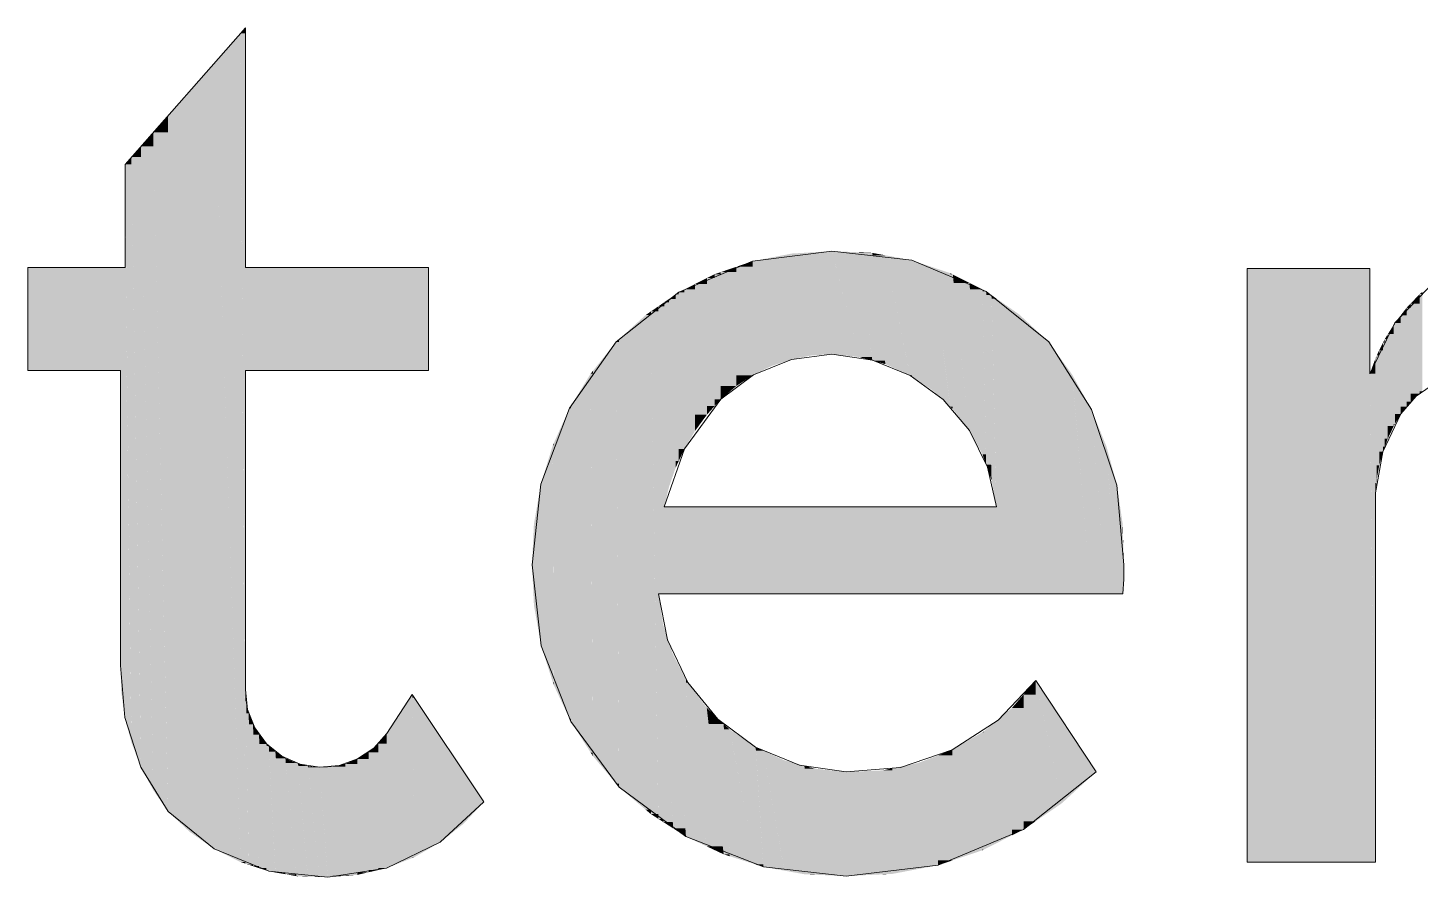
# Model space of a CAD drawing. Extents: x -1 to 1342, y -35 to 723.
# Drawn here: x 1217.782 to 1220.857, y 283.967 to 285.844 of the extents above; entities that cross this region are included whole.
import ezdxf

# ---------------------------------------------------------------- set-up
doc = ezdxf.new("R2010")
doc.units = 0
doc.layers.get('0').update_dxf_attribs({"lineweight": 18})
doc.layers.add('P11_Plankopf_Ausführung_AF_4_800 Plankopf', color=7, linetype='Continuous', lineweight=25)

# ---------------------------------------------------------------- blocks, each defined once
blk = doc.blocks.new('Referenz-A0SKLQSHLL', base_point=(1054.4775, 131.3883))
at = {"layer": 'P11_Plankopf_Ausführung_AF_4_800 Plankopf', "color": 0, "linetype": 'Continuous', "lineweight": 13, "ltscale": 16.9}
for p, q in [((1218.2625, 285.844), (1217.9965, 285.5422)), ((1218.2625, 285.3146), (1218.2625, 285.844)), ((1217.9965, 285.5422), (1217.9965, 285.3146)), ((1219.3826, 285.3281), (1219.2196, 285.2596)), ((1219.558, 285.3504), (1219.3826, 285.3281)), ((1219.7346, 285.3303), (1219.558, 285.3504)), ((1219.8986, 285.2616), (1219.7346, 285.3303)), ((1217.9965, 285.3146), (1217.7818, 285.3146)), ((1217.7818, 285.3146), (1217.7818, 285.087)), ((1218.6669, 285.3146), (1218.2625, 285.3146)), ((1218.6669, 285.087), (1218.6669, 285.3146)), ((1220.7459, 285.3122), (1220.4747, 285.3122)), ((1220.4747, 285.3122), (1220.4747, 284.0003)), ((1220.7459, 285.0795), (1220.7459, 285.3122)), ((1220.8878, 285.2827), (1220.8013, 285.192)), ((1219.2196, 285.2596), (1219.081, 285.1497)), ((1220.0367, 285.1497), (1219.8986, 285.2616)), ((1220.8013, 285.192), (1220.7459, 285.0795)), ((1219.081, 285.1497), (1218.9781, 285.0031)), ((1220.1311, 285.0006), (1220.0367, 285.1497)), ((1219.4684, 285.1113), (1219.3846, 285.0773)), ((1219.558, 285.1228), (1219.4684, 285.1113)), ((1219.6472, 285.1098), (1219.558, 285.1228)), ((1217.7818, 285.087), (1217.9866, 285.087)), ((1217.9866, 285.087), (1217.9866, 284.435)), ((1218.2625, 284.3812), (1218.2625, 285.087)), ((1218.2625, 285.087), (1218.6669, 285.087)), ((1219.7307, 285.0758), (1219.6472, 285.1098)), ((1219.3846, 285.0773), (1219.3123, 285.0231)), ((1219.8036, 285.0228), (1219.7307, 285.0758)), ((1220.8911, 285.0597), (1220.8485, 285.0299)), ((1219.3123, 285.0231), (1219.232, 284.9135)), ((1219.8617, 284.954), (1219.8036, 285.0228)), ((1220.8485, 285.0299), (1220.8144, 284.9907)), ((1218.9781, 285.0031), (1218.915, 284.8355)), ((1220.1875, 284.8333), (1220.1311, 285.0006)), ((1220.8144, 284.9907), (1220.775, 284.9071)), ((1219.9017, 284.8732), (1219.8617, 284.954)), ((1219.232, 284.9135), (1219.1874, 284.7852)), ((1220.775, 284.9071), (1220.7585, 284.8162)), ((1219.9212, 284.7852), (1219.9017, 284.8732)), ((1218.915, 284.8355), (1218.8955, 284.6575)), ((1220.2026, 284.6575), (1220.1875, 284.8333)), ((1220.7585, 284.0003), (1220.7585, 284.8162)), ((1219.9212, 284.7852), (1219.1874, 284.7852)), ((1218.8955, 284.6575), (1218.9156, 284.4785)), ((1220.2023, 284.6254), (1220.2026, 284.6575)), ((1220.2002, 284.5934), (1220.2023, 284.6254)), ((1219.1745, 284.5934), (1219.1948, 284.4912)), ((1219.1745, 284.5934), (1220.2002, 284.5934)), ((1218.9156, 284.4785), (1218.9812, 284.3109)), ((1219.1948, 284.4912), (1219.2394, 284.3969)), ((1217.9866, 284.435), (1217.996, 284.3201)), ((1218.2625, 284.3812), (1218.2673, 284.3377)), ((1219.2394, 284.3969), (1219.3056, 284.3164)), ((1219.9253, 284.3136), (1220.008, 284.4016)), ((1220.1412, 284.1996), (1220.008, 284.4016)), ((1218.6308, 284.371), (1218.5746, 284.2841)), ((1218.7892, 284.1332), (1218.6308, 284.371)), ((1217.996, 284.3201), (1218.0317, 284.2104)), ((1218.2673, 284.3377), (1218.2831, 284.2969)), ((1219.3056, 284.3164), (1219.3894, 284.2544)), ((1219.8238, 284.2483), (1219.9253, 284.3136)), ((1218.2831, 284.2969), (1218.309, 284.2616)), ((1218.5457, 284.2521), (1218.5746, 284.2841)), ((1218.9812, 284.3109), (1219.0878, 284.1657)), ((1218.309, 284.2616), (1218.3431, 284.2342)), ((1218.5099, 284.2282), (1218.5457, 284.2521)), ((1219.3894, 284.2544), (1219.4859, 284.2147)), ((1218.3431, 284.2342), (1218.3831, 284.2165)), ((1218.4693, 284.2138), (1218.5099, 284.2282)), ((1219.7094, 284.2095), (1219.8238, 284.2483)), ((1218.0317, 284.2104), (1218.0917, 284.1118)), ((1218.3831, 284.2165), (1218.4264, 284.2098)), ((1218.4264, 284.2098), (1218.4693, 284.2138)), ((1219.4859, 284.2147), (1219.589, 284.1996)), ((1219.589, 284.1996), (1219.7094, 284.2095)), ((1219.9812, 284.0721), (1220.1412, 284.1996)), ((1219.0878, 284.1657), (1219.2355, 284.0566)), ((1218.6926, 284.044), (1218.7892, 284.1332)), ((1218.0917, 284.1118), (1218.1932, 284.0295)), ((1219.7923, 283.9933), (1219.9812, 284.0721)), ((1218.5741, 283.9869), (1218.6926, 284.044)), ((1219.2355, 284.0566), (1219.4065, 283.9896)), ((1218.1932, 284.0295), (1218.314, 283.9799)), ((1218.314, 283.9799), (1218.4441, 283.967)), ((1218.4441, 283.967), (1218.5741, 283.9869)), ((1219.4065, 283.9896), (1219.589, 283.9693)), ((1219.589, 283.9693), (1219.7923, 283.9933)), ((1220.4747, 284.0003), (1220.7585, 284.0003))]:
    blk.add_line(p, q, dxfattribs=at)
at = {"layer": 'P11_Plankopf_Ausführung_AF_4_800 Plankopf', "color": 0, "linetype": 'Continuous', "lineweight": 0, "ltscale": 0.0169}
for points in [[(1218.2518, 285.7653), (1218.1932, 285.7653), (1218.2518, 285.8318)], [(1218.2625, 285.8318), (1218.2518, 285.8318), (1218.2625, 285.844)], [(1218.2625, 284.0003), (1218.2518, 284.0003), (1218.2518, 285.8318)], [(1218.2625, 285.3146), (1218.2625, 285.8318), (1218.2518, 285.8318)], [(1218.2625, 284.3812), (1218.2603, 284.3812), (1218.2518, 285.8318)], [(1218.2625, 285.087), (1218.2573, 285.087), (1218.2518, 285.8318)], [(1218.2625, 285.3146), (1218.2592, 285.3146), (1218.2518, 285.8318)], [(1218.1932, 285.7044), (1218.1394, 285.7044), (1218.1932, 285.7653)], [(1218.2508, 284.0295), (1218.1932, 284.0295), (1218.1932, 285.7653)], [(1218.2518, 284.0003), (1218.2518, 285.7653), (1218.1932, 285.7653)], [(1218.1394, 285.6502), (1218.0917, 285.6502), (1218.1394, 285.7044)], [(1218.192, 284.067), (1218.1394, 284.067), (1218.1394, 285.7044)], [(1218.1932, 284.0295), (1218.1932, 285.7044), (1218.1394, 285.7044)], [(1218.0917, 285.6129), (1218.0588, 285.6129), (1218.0917, 285.6502)], [(1218.1381, 284.1118), (1218.0917, 284.1118), (1218.0917, 285.6502)], [(1218.1394, 284.067), (1218.1394, 285.6502), (1218.0917, 285.6502)], [(1218.0588, 285.5821), (1218.0317, 285.5821), (1218.0588, 285.6129)], [(1218.0906, 284.1593), (1218.0588, 284.1593), (1218.0588, 285.6129)], [(1218.0917, 284.1118), (1218.0917, 285.6129), (1218.0588, 285.6129)], [(1218.0317, 285.5583), (1218.0107, 285.5583), (1218.0317, 285.5821)], [(1218.0578, 284.2104), (1218.0317, 284.2104), (1218.0317, 285.5821)], [(1218.0588, 284.1593), (1218.0588, 285.5821), (1218.0317, 285.5821)], [(1218.0107, 285.5422), (1217.9965, 285.5422), (1218.0107, 285.5583)], [(1217.999, 285.3146), (1217.9965, 285.3146), (1217.9965, 285.5422)], [(1218.0107, 284.2642), (1218.0107, 285.5422), (1217.9965, 285.5422)], [(1218.0308, 284.2642), (1218.0107, 284.2642), (1218.0107, 285.5583)], [(1218.0317, 284.2104), (1218.0317, 285.5583), (1218.0107, 285.5583)], [(1219.3826, 285.3159), (1219.3467, 285.3159), (1219.3826, 285.3281)], [(1219.3846, 285.3281), (1219.3826, 285.3281), (1219.3846, 285.3286)], [(1219.3846, 285.0773), (1219.3826, 285.0773), (1219.3826, 285.3281)], [(1219.3846, 285.0773), (1219.3846, 285.3281), (1219.3826, 285.3281)], [(1219.4254, 285.3286), (1219.3846, 285.3286), (1219.4254, 285.3366)], [(1219.4254, 285.097), (1219.3846, 285.097), (1219.3846, 285.3286)], [(1219.4254, 285.097), (1219.4254, 285.3286), (1219.3846, 285.3286)], [(1219.4684, 285.3366), (1219.4254, 285.3366), (1219.4684, 285.345)], [(1219.4684, 285.1113), (1219.4254, 285.1113), (1219.4254, 285.3366)], [(1219.4684, 285.1113), (1219.4684, 285.3366), (1219.4254, 285.3366)], [(1219.4695, 285.345), (1219.4684, 285.345), (1219.4695, 285.3452)], [(1219.4695, 285.1115), (1219.4684, 285.1115), (1219.4684, 285.345)], [(1219.4695, 285.1115), (1219.4695, 285.345), (1219.4684, 285.345)], [(1219.5128, 285.3452), (1219.4695, 285.3452), (1219.5128, 285.3477)], [(1219.5128, 285.1199), (1219.4695, 285.1199), (1219.4695, 285.3452)], [(1219.5128, 285.1199), (1219.5128, 285.3452), (1219.4695, 285.3452)], [(1219.558, 285.3477), (1219.5128, 285.3477), (1219.558, 285.3504)], [(1219.558, 285.1228), (1219.5128, 285.1228), (1219.5128, 285.3477)], [(1219.558, 285.1228), (1219.558, 285.3477), (1219.5128, 285.3477)], [(1219.6163, 285.1228), (1219.558, 285.1228), (1219.558, 285.3504)], [(1219.6179, 285.3479), (1219.5587, 285.3479), (1219.558, 285.3504)], [(1219.6179, 285.1165), (1219.6179, 285.3479), (1219.5587, 285.3479)], [(1219.6461, 285.1165), (1219.6179, 285.1165), (1219.6179, 285.3479)], [(1219.6471, 285.3466), (1219.618, 285.3466), (1219.6179, 285.3479)], [(1219.6471, 285.1086), (1219.6471, 285.3466), (1219.618, 285.3466)], [(1219.675, 285.1086), (1219.6471, 285.1086), (1219.6471, 285.3466)], [(1219.6759, 285.3413), (1219.6477, 285.3413), (1219.6471, 285.3466)], [(1219.6759, 285.1007), (1219.6759, 285.3413), (1219.6477, 285.3413)], [(1219.7255, 285.1007), (1219.6759, 285.1007), (1219.6759, 285.3413)], [(1219.7307, 285.3311), (1219.678, 285.3311), (1219.6759, 285.3413)], [(1219.7307, 285.0758), (1219.7307, 285.3311), (1219.678, 285.3311)], [(1219.7346, 285.0758), (1219.7307, 285.0758), (1219.7307, 285.3311)], [(1219.7346, 285.3303), (1219.7307, 285.3303), (1219.7307, 285.3311)], [(1219.7346, 285.0731), (1219.7346, 285.3303), (1219.7307, 285.3303)], [(1219.7758, 285.0731), (1219.7346, 285.0731), (1219.7346, 285.3303)], [(1219.7807, 285.3147), (1219.7371, 285.3147), (1219.7346, 285.3303)], [(1217.7818, 285.087), (1217.9866, 285.087), (1217.7818, 285.3146)], [(1217.9866, 285.087), (1217.9866, 285.3146), (1217.7818, 285.3146)], [(1217.9869, 285.087), (1217.9866, 285.087), (1217.9866, 285.3146)], [(1217.988, 284.3773), (1217.988, 285.3146), (1217.9866, 285.3146)], [(1217.9956, 284.3773), (1217.988, 284.3773), (1217.988, 285.3146)], [(1217.996, 284.3201), (1217.996, 285.3146), (1217.988, 285.3146)], [(1217.9965, 284.3201), (1217.996, 284.3201), (1217.996, 285.3146)], [(1217.9965, 284.3184), (1217.9965, 285.3146), (1217.996, 285.3146)], [(1218.0107, 284.2642), (1217.999, 285.3146), (1217.9965, 285.3146)], [(1218.0099, 284.3184), (1217.9965, 284.3184), (1217.9965, 285.3146)], [(1218.2625, 285.087), (1218.2625, 285.3146), (1218.2592, 285.3146)], [(1218.2625, 285.087), (1218.6669, 285.087), (1218.2625, 285.3146)], [(1218.6669, 285.087), (1218.6669, 285.3146), (1218.2625, 285.3146)], [(1219.2987, 285.291), (1219.282, 285.291), (1219.2987, 285.2994)], [(1219.3123, 285.2994), (1219.2987, 285.2994), (1219.3123, 285.3041)], [(1219.3123, 285.0231), (1219.2987, 285.0231), (1219.2987, 285.2994)], [(1219.3123, 285.0231), (1219.3123, 285.2994), (1219.2987, 285.2994)], [(1219.3467, 285.3041), (1219.3123, 285.3041), (1219.3467, 285.3159)], [(1219.3467, 285.0525), (1219.3123, 285.0525), (1219.3123, 285.3041)], [(1219.3467, 285.0525), (1219.3467, 285.3041), (1219.3123, 285.3041)], [(1219.3826, 285.076), (1219.3467, 285.076), (1219.3467, 285.3159)], [(1219.3826, 285.076), (1219.3826, 285.3159), (1219.3467, 285.3159)], [(1219.7807, 285.0424), (1219.7807, 285.3147), (1219.7371, 285.3147)], [(1219.8146, 285.0424), (1219.7807, 285.0424), (1219.7807, 285.3147)], [(1219.8191, 285.3018), (1219.7823, 285.3018), (1219.7807, 285.3147)], [(1219.8191, 285.0068), (1219.8191, 285.3018), (1219.7823, 285.3018)], [(1219.8247, 285.0068), (1219.8191, 285.0068), (1219.8191, 285.3018)], [(1219.8248, 285.2989), (1219.8191, 285.2989), (1219.8191, 285.3018)], [(1219.8248, 285.0015), (1219.8248, 285.2989), (1219.8191, 285.2989)], [(1219.8566, 285.0015), (1219.8248, 285.0015), (1219.8248, 285.2989)], [(1219.8617, 285.2802), (1219.8268, 285.2802), (1219.8248, 285.2989)], [(1220.4747, 284.0003), (1220.7459, 284.0003), (1220.4747, 285.3122)], [(1220.7459, 285.0795), (1220.7459, 285.3122), (1220.4747, 285.3122)], [(1220.7459, 285.0795), (1220.5228, 285.0795), (1220.4747, 285.3122)], [(1219.232, 285.2596), (1219.2196, 285.2596), (1219.232, 285.2658)], [(1219.2551, 285.2658), (1219.232, 285.2658), (1219.2551, 285.2775)], [(1219.2551, 284.9526), (1219.232, 284.9526), (1219.232, 285.2658)], [(1219.2551, 284.9526), (1219.2551, 285.2658), (1219.232, 285.2658)], [(1219.282, 285.2775), (1219.2551, 285.2775), (1219.282, 285.291)], [(1219.282, 284.9893), (1219.2551, 284.9893), (1219.2551, 285.2775)], [(1219.282, 284.9893), (1219.282, 285.2775), (1219.2551, 285.2775)], [(1219.2987, 285.008), (1219.282, 285.008), (1219.282, 285.291)], [(1219.2987, 285.008), (1219.2987, 285.291), (1219.282, 285.291)], [(1219.8617, 284.954), (1219.8617, 285.2802), (1219.8268, 285.2802)], [(1219.8865, 284.954), (1219.8617, 284.954), (1219.8617, 285.2802)], [(1219.8905, 285.2657), (1219.8628, 285.2657), (1219.8617, 285.2802)], [(1219.8905, 284.9012), (1219.8905, 285.2657), (1219.8628, 285.2657)], [(1219.8981, 284.9012), (1219.8905, 284.9012), (1219.8905, 285.2657)], [(1219.8986, 285.2616), (1219.8906, 285.2616), (1219.8905, 285.2657)], [(1219.1874, 285.2285), (1219.1745, 285.2285), (1219.1874, 285.2375)], [(1219.198, 285.2375), (1219.1874, 285.2375), (1219.198, 285.2447)], [(1219.198, 284.8294), (1219.1874, 284.8294), (1219.1874, 285.2375)], [(1219.198, 284.8294), (1219.198, 285.2375), (1219.1874, 285.2375)], [(1219.2129, 285.2447), (1219.198, 285.2447), (1219.2129, 285.255)], [(1219.2129, 284.8723), (1219.198, 284.8723), (1219.198, 285.2447)], [(1219.2129, 284.8723), (1219.2129, 285.2447), (1219.198, 285.2447)], [(1219.2196, 285.255), (1219.2129, 285.255), (1219.2196, 285.2596)], [(1219.2196, 284.8866), (1219.2129, 284.8866), (1219.2129, 285.255)], [(1219.2196, 284.8866), (1219.2196, 285.255), (1219.2129, 285.255)], [(1219.232, 284.9135), (1219.2196, 284.9135), (1219.2196, 285.2596)], [(1219.232, 284.9135), (1219.232, 285.2596), (1219.2196, 285.2596)], [(1219.8986, 284.8784), (1219.8986, 285.2616), (1219.8906, 285.2616)], [(1219.9096, 284.8784), (1219.8986, 284.8784), (1219.8986, 285.2616)], [(1219.9105, 285.2532), (1219.8988, 285.2532), (1219.8986, 285.2616)], [(1219.9105, 284.8444), (1219.9105, 285.2532), (1219.8988, 285.2532)], [(1219.9198, 284.8444), (1219.9105, 284.8444), (1219.9105, 285.2532)], [(1219.9212, 285.2458), (1219.9107, 285.2458), (1219.9105, 285.2532)], [(1219.9212, 284.7852), (1219.9212, 285.2458), (1219.9107, 285.2458)], [(1219.9212, 284.5934), (1219.9716, 284.5934), (1219.9212, 285.2458)], [(1219.9716, 285.2105), (1219.9239, 285.2105), (1219.9212, 285.2458)], [(1220.8361, 285.2251), (1220.827, 285.2251), (1220.8361, 285.2346)], [(1220.856, 285.2346), (1220.8361, 285.2346), (1220.856, 285.2555)], [(1220.856, 285.0357), (1220.8361, 285.0357), (1220.8361, 285.2346)], [(1220.856, 285.0357), (1220.856, 285.2346), (1220.8361, 285.2346)], [(1220.8619, 285.2555), (1220.856, 285.2555), (1220.8619, 285.2605)], [(1220.8619, 285.041), (1220.856, 285.041), (1220.856, 285.2555)], [(1220.8619, 285.041), (1220.8619, 285.2555), (1220.856, 285.2555)], [(1219.1465, 285.1559), (1219.0878, 285.1559), (1219.1465, 285.2093)], [(1219.1581, 285.2093), (1219.1465, 285.2093), (1219.1581, 285.2173)], [(1219.158, 284.116), (1219.1465, 284.116), (1219.1465, 285.2093)], [(1219.1581, 284.1063), (1219.1581, 285.2093), (1219.1465, 285.2093)], [(1219.1745, 285.2173), (1219.1581, 285.2173), (1219.1745, 285.2285)], [(1219.1743, 284.1063), (1219.1581, 284.1063), (1219.1581, 285.2173)], [(1219.1745, 284.0958), (1219.1745, 285.2173), (1219.1581, 285.2173)], [(1219.1745, 284.5934), (1219.1874, 284.5934), (1219.1745, 285.2285)], [(1219.1874, 284.5934), (1219.1874, 285.2285), (1219.1745, 285.2285)], [(1219.9716, 284.5934), (1219.9716, 285.2105), (1219.9239, 285.2105)], [(1219.9716, 284.5934), (1220.0367, 284.5934), (1219.9716, 285.2105)], [(1220.0367, 285.1497), (1219.978, 285.1497), (1219.9716, 285.2105)], [(1220.8144, 285.192), (1220.8013, 285.192), (1220.8144, 285.2088)], [(1220.827, 285.2088), (1220.8144, 285.2088), (1220.827, 285.2251)], [(1220.827, 285.0065), (1220.8144, 285.0065), (1220.8144, 285.2088)], [(1220.827, 285.0065), (1220.827, 285.2088), (1220.8144, 285.2088)], [(1220.8361, 285.0178), (1220.827, 285.0178), (1220.827, 285.2251)], [(1220.8361, 285.0178), (1220.8361, 285.2251), (1220.827, 285.2251)], [(1220.7989, 285.167), (1220.7857, 285.167), (1220.7989, 285.188)], [(1220.8013, 285.188), (1220.7989, 285.188), (1220.8013, 285.192)], [(1220.8013, 284.9682), (1220.7989, 284.9682), (1220.7989, 285.188)], [(1220.8013, 284.9682), (1220.8013, 285.188), (1220.7989, 285.188)], [(1220.8144, 284.9907), (1220.8013, 284.9907), (1220.8013, 285.192)], [(1220.8144, 284.9907), (1220.8144, 285.192), (1220.8013, 285.192)], [(1219.081, 285.0857), (1219.0298, 285.0857), (1219.081, 285.1497)], [(1219.0878, 285.1497), (1219.081, 285.1497), (1219.0878, 285.1559)], [(1219.0877, 284.1738), (1219.081, 284.1738), (1219.081, 285.1497)], [(1219.0878, 284.1657), (1219.0878, 285.1497), (1219.081, 285.1497)], [(1219.1437, 284.1657), (1219.0878, 284.1657), (1219.0878, 285.1559)], [(1219.1465, 284.116), (1219.1465, 285.1559), (1219.0878, 285.1559)], [(1220.0367, 284.5934), (1220.0367, 285.1497), (1219.978, 285.1497)], [(1220.0367, 284.5934), (1220.0883, 284.5934), (1220.0367, 285.1497)], [(1220.0883, 285.078), (1220.0433, 285.078), (1220.0367, 285.1497)], [(1220.775, 285.1316), (1220.7669, 285.1316), (1220.775, 285.1481)], [(1220.7791, 285.1481), (1220.775, 285.1481), (1220.7791, 285.1564)], [(1220.7791, 284.9182), (1220.775, 284.9182), (1220.775, 285.1481)], [(1220.7791, 284.9182), (1220.7791, 285.1481), (1220.775, 285.1481)], [(1220.7857, 285.1564), (1220.7791, 285.1564), (1220.7857, 285.167)], [(1220.7857, 284.9361), (1220.7791, 284.9361), (1220.7791, 285.1564)], [(1220.7857, 284.9361), (1220.7857, 285.1564), (1220.7791, 285.1564)], [(1220.7989, 284.964), (1220.7857, 284.964), (1220.7857, 285.167)], [(1220.7989, 284.964), (1220.7989, 285.167), (1220.7857, 285.167)], [(1219.4254, 285.097), (1219.4684, 285.1113), (1219.4254, 285.1113)], [(1219.4684, 285.1113), (1219.4695, 285.1115), (1219.4684, 285.1115)], [(1219.4695, 285.1115), (1219.5128, 285.1199), (1219.4695, 285.1199)], [(1219.5128, 285.1199), (1219.558, 285.1228), (1219.5128, 285.1228)], [(1219.6179, 285.1165), (1219.6163, 285.1228), (1219.558, 285.1228)], [(1219.6471, 285.1086), (1219.6461, 285.1165), (1219.6179, 285.1165)], [(1220.7585, 285.0795), (1220.7459, 285.0795), (1220.7585, 285.1133)], [(1220.7606, 285.1133), (1220.7585, 285.1133), (1220.7606, 285.1188)], [(1220.7606, 284.8384), (1220.7585, 284.8384), (1220.7585, 285.1133)], [(1220.7606, 284.8384), (1220.7606, 285.1133), (1220.7585, 285.1133)], [(1220.7614, 285.1188), (1220.7606, 285.1188), (1220.7614, 285.1204)], [(1220.7614, 284.847), (1220.7606, 284.847), (1220.7606, 285.1188)], [(1220.7614, 284.847), (1220.7614, 285.1188), (1220.7606, 285.1188)], [(1220.7669, 285.1204), (1220.7614, 285.1204), (1220.7669, 285.1316)], [(1220.7669, 284.8773), (1220.7614, 284.8773), (1220.7614, 285.1204)], [(1220.7669, 284.8773), (1220.7669, 285.1204), (1220.7614, 285.1204)], [(1220.775, 284.9071), (1220.7669, 284.9071), (1220.7669, 285.1316)], [(1220.775, 284.9071), (1220.775, 285.1316), (1220.7669, 285.1316)], [(1217.988, 284.3773), (1217.9869, 285.087), (1217.9866, 285.087)], [(1217.9878, 284.435), (1217.9866, 284.435), (1217.9866, 285.087)], [(1218.2625, 284.3812), (1218.2625, 285.087), (1218.2573, 285.087)], [(1219.0298, 285.0796), (1219.0249, 285.0796), (1219.0298, 285.0857)], [(1219.0776, 284.2348), (1219.0298, 284.2348), (1219.0298, 285.0857)], [(1219.081, 284.1738), (1219.081, 285.0857), (1219.0298, 285.0857)], [(1219.3846, 285.0773), (1219.4254, 285.097), (1219.3846, 285.097)], [(1219.6759, 285.1007), (1219.675, 285.1086), (1219.6471, 285.1086)], [(1219.7307, 285.0758), (1219.7255, 285.1007), (1219.6759, 285.1007)], [(1219.0249, 285.0081), (1218.9812, 285.0081), (1219.0249, 285.0796)], [(1219.0297, 284.2424), (1219.0249, 284.2424), (1219.0249, 285.0796)], [(1219.0298, 284.2348), (1219.0298, 285.0796), (1219.0249, 285.0796)], [(1219.3123, 285.0231), (1219.3467, 285.0525), (1219.3123, 285.0525)], [(1219.3467, 285.0525), (1219.3826, 285.076), (1219.3467, 285.076)], [(1219.3826, 285.076), (1219.3846, 285.0773), (1219.3826, 285.0773)], [(1219.7346, 285.0731), (1219.7346, 285.0758), (1219.7307, 285.0758)], [(1219.7807, 285.0424), (1219.7758, 285.0731), (1219.7346, 285.0731)], [(1220.0883, 284.5934), (1220.0883, 285.078), (1220.0433, 285.078)], [(1220.0883, 284.5934), (1220.1311, 284.5934), (1220.0883, 285.078)], [(1220.1311, 285.0006), (1220.0952, 285.0006), (1220.0883, 285.078)], [(1220.7459, 284.0003), (1220.7459, 285.0795), (1220.5228, 285.0795)], [(1220.7459, 284.0003), (1220.7585, 284.0003), (1220.7459, 285.0795)], [(1220.7585, 284.8162), (1220.7585, 285.0795), (1220.7459, 285.0795)], [(1220.7585, 284.8162), (1220.749, 284.8162), (1220.7459, 285.0795)], [(1219.2987, 285.008), (1219.3123, 285.0231), (1219.2987, 285.0231)], [(1219.8191, 285.0068), (1219.8146, 285.0424), (1219.7807, 285.0424)], [(1220.8361, 285.0178), (1220.856, 285.0357), (1220.8361, 285.0357)], [(1220.856, 285.0357), (1220.8619, 285.041), (1220.856, 285.041)], [(1218.9781, 284.925), (1218.943, 284.925), (1218.9781, 285.0031)], [(1218.9812, 285.0031), (1218.9781, 285.0031), (1218.9812, 285.0081)], [(1218.9812, 284.3175), (1218.9781, 284.3175), (1218.9781, 285.0031)], [(1218.9812, 284.3109), (1218.9812, 285.0031), (1218.9781, 285.0031)], [(1219.021, 284.3109), (1218.9812, 284.3109), (1218.9812, 285.0081)], [(1219.0249, 284.2424), (1219.0249, 285.0081), (1218.9812, 285.0081)], [(1219.2551, 284.9526), (1219.282, 284.9893), (1219.2551, 284.9893)], [(1219.282, 284.9893), (1219.2987, 285.008), (1219.282, 285.008)], [(1219.8248, 285.0015), (1219.8247, 285.0068), (1219.8191, 285.0068)], [(1219.8617, 284.954), (1219.8566, 285.0015), (1219.8248, 285.0015)], [(1220.1311, 284.5934), (1220.1311, 285.0006), (1220.0952, 285.0006)], [(1220.1311, 284.5934), (1220.1643, 284.5934), (1220.1311, 285.0006)], [(1220.1643, 284.9186), (1220.1378, 284.9186), (1220.1311, 285.0006)], [(1220.8013, 284.9682), (1220.8144, 284.9907), (1220.8013, 284.9907)], [(1220.8144, 284.9907), (1220.827, 285.0065), (1220.8144, 285.0065)], [(1220.827, 285.0065), (1220.8361, 285.0178), (1220.827, 285.0178)], [(1220.7857, 284.9361), (1220.7989, 284.964), (1220.7857, 284.964)], [(1220.7989, 284.964), (1220.8013, 284.9682), (1220.7989, 284.9682)], [(1219.232, 284.9135), (1219.2551, 284.9526), (1219.232, 284.9526)], [(1219.8905, 284.9012), (1219.8865, 284.954), (1219.8617, 284.954)], [(1220.7791, 284.9182), (1220.7857, 284.9361), (1220.7791, 284.9361)], [(1218.9413, 284.8377), (1218.9156, 284.8377), (1218.9413, 284.9213)], [(1218.943, 284.9213), (1218.9413, 284.9213), (1218.943, 284.925)], [(1218.9429, 284.3979), (1218.9413, 284.3979), (1218.9413, 284.9213)], [(1218.943, 284.3926), (1218.943, 284.9213), (1218.9413, 284.9213)], [(1218.9738, 284.3926), (1218.943, 284.3926), (1218.943, 284.925)], [(1218.9781, 284.3175), (1218.9781, 284.925), (1218.943, 284.925)], [(1219.2196, 284.8866), (1219.232, 284.9135), (1219.2196, 284.9135)], [(1219.8986, 284.8784), (1219.8981, 284.9012), (1219.8905, 284.9012)], [(1220.1643, 284.5934), (1220.1643, 284.9186), (1220.1378, 284.9186)], [(1220.1643, 284.5934), (1220.1875, 284.5934), (1220.1643, 284.9186)], [(1220.1875, 284.8333), (1220.1704, 284.8333), (1220.1643, 284.9186)], [(1220.7669, 284.8773), (1220.775, 284.9071), (1220.7669, 284.9071)], [(1220.775, 284.9071), (1220.7791, 284.9182), (1220.775, 284.9182)], [(1219.198, 284.8294), (1219.2129, 284.8723), (1219.198, 284.8723)], [(1219.2129, 284.8723), (1219.2196, 284.8866), (1219.2129, 284.8866)], [(1219.9105, 284.8444), (1219.9096, 284.8784), (1219.8986, 284.8784)], [(1220.7614, 284.847), (1220.7669, 284.8773), (1220.7614, 284.8773)], [(1218.915, 284.7477), (1218.8997, 284.7477), (1218.915, 284.8355)], [(1218.9156, 284.8355), (1218.915, 284.8355), (1218.9156, 284.8377)], [(1218.9156, 284.4823), (1218.915, 284.4823), (1218.915, 284.8355)], [(1218.9156, 284.4785), (1218.9156, 284.8355), (1218.915, 284.8355)], [(1218.9366, 284.4785), (1218.9156, 284.4785), (1218.9156, 284.8377)], [(1218.9413, 284.3979), (1218.9413, 284.8377), (1218.9156, 284.8377)], [(1219.9212, 284.7852), (1219.9198, 284.8444), (1219.9105, 284.8444)], [(1220.7585, 284.8162), (1220.7606, 284.8384), (1220.7585, 284.8384)], [(1220.7606, 284.8384), (1220.7614, 284.847), (1220.7606, 284.847)], [(1219.1874, 284.7852), (1219.198, 284.8294), (1219.1874, 284.8294)], [(1220.1875, 284.5934), (1220.1875, 284.8333), (1220.1704, 284.8333)], [(1220.1875, 284.5934), (1220.2002, 284.5934), (1220.1875, 284.8333)], [(1220.2002, 284.7466), (1220.1921, 284.7466), (1220.1875, 284.8333)], [(1220.7585, 284.0003), (1220.7585, 284.8162), (1220.749, 284.8162)], [(1219.1874, 284.5934), (1219.9212, 284.5934), (1219.1874, 284.7852)], [(1219.9212, 284.5934), (1219.9212, 284.7852), (1219.1874, 284.7852)], [(1218.8996, 284.6575), (1218.8955, 284.6575), (1218.8996, 284.7471)], [(1218.8997, 284.7471), (1218.8996, 284.7471), (1218.8997, 284.7477)], [(1218.8997, 284.5695), (1218.8996, 284.5695), (1218.8996, 284.7471)], [(1218.8997, 284.5673), (1218.8997, 284.7471), (1218.8996, 284.7471)], [(1218.9101, 284.5673), (1218.8997, 284.5673), (1218.8997, 284.7477)], [(1218.915, 284.4823), (1218.915, 284.7477), (1218.8997, 284.7477)], [(1220.2002, 284.5934), (1220.2002, 284.7466), (1220.1921, 284.7466)], [(1220.2003, 284.5948), (1220.2002, 284.5948), (1220.2002, 284.7466)], [(1220.2003, 284.7458), (1220.2002, 284.7458), (1220.2002, 284.7466)], [(1220.2003, 284.5948), (1220.2003, 284.7458), (1220.2002, 284.7458)], [(1220.2011, 284.6041), (1220.2003, 284.6041), (1220.2003, 284.7458)], [(1220.2011, 284.7148), (1220.2005, 284.7148), (1220.2003, 284.7458)], [(1220.2011, 284.6041), (1220.2011, 284.7148), (1220.2005, 284.7148)], [(1220.2018, 284.6147), (1220.2011, 284.6147), (1220.2011, 284.7148)], [(1220.2018, 284.6872), (1220.2013, 284.6872), (1220.2011, 284.7148)], [(1220.2018, 284.6147), (1220.2018, 284.6872), (1220.2013, 284.6872)], [(1220.2023, 284.6254), (1220.2018, 284.6254), (1220.2018, 284.6872)], [(1220.2023, 284.6677), (1220.202, 284.6677), (1220.2018, 284.6872)], [(1218.8996, 284.5695), (1218.8996, 284.6575), (1218.8955, 284.6575)], [(1220.2023, 284.6254), (1220.2023, 284.6677), (1220.202, 284.6677)], [(1220.2026, 284.635), (1220.2023, 284.635), (1220.2023, 284.6677)], [(1220.2026, 284.6575), (1220.2024, 284.6575), (1220.2023, 284.6677)], [(1220.2026, 284.635), (1220.2026, 284.6575), (1220.2024, 284.6575)], [(1220.2026, 284.6361), (1220.2026, 284.6361), (1220.2026, 284.6575)], [(1220.2026, 284.6547), (1220.2026, 284.6547), (1220.2026, 284.6575)], [(1220.2026, 284.6361), (1220.2026, 284.6547), (1220.2026, 284.6547)], [(1220.2027, 284.6468), (1220.2026, 284.6468), (1220.2026, 284.6547)], [(1220.2018, 284.6147), (1220.2023, 284.6254), (1220.2018, 284.6254)], [(1220.2023, 284.6254), (1220.2026, 284.635), (1220.2023, 284.635)], [(1220.2026, 284.6361), (1220.2027, 284.6468), (1220.2026, 284.6468)], [(1220.2026, 284.635), (1220.2026, 284.6361), (1220.2026, 284.6361)], [(1219.1851, 284.0958), (1219.1745, 284.0958), (1219.1745, 284.5934)], [(1219.1852, 284.5247), (1219.1759, 284.5247), (1219.1745, 284.5934)], [(1220.2002, 284.5934), (1220.2003, 284.5948), (1220.2002, 284.5948)], [(1220.2003, 284.5948), (1220.2011, 284.6041), (1220.2003, 284.6041)], [(1220.2011, 284.6041), (1220.2018, 284.6147), (1220.2011, 284.6147)], [(1218.8997, 284.5673), (1218.8997, 284.5695), (1218.8996, 284.5695)], [(1218.915, 284.4823), (1218.9101, 284.5673), (1218.8997, 284.5673)], [(1219.1852, 284.0889), (1219.1852, 284.5247), (1219.1759, 284.5247)], [(1219.2064, 284.0889), (1219.1852, 284.0889), (1219.1852, 284.5247)], [(1219.2071, 284.4586), (1219.1884, 284.4586), (1219.1852, 284.5247)], [(1218.9156, 284.4785), (1218.9156, 284.4823), (1218.915, 284.4823)], [(1218.9413, 284.3979), (1218.9366, 284.4785), (1218.9156, 284.4785)], [(1217.988, 284.3773), (1217.9878, 284.435), (1217.9866, 284.435)], [(1219.2071, 284.0748), (1219.2071, 284.4586), (1219.1884, 284.4586)], [(1219.2342, 284.0748), (1219.2071, 284.0748), (1219.2071, 284.4586)], [(1219.2355, 284.4043), (1219.2109, 284.4043), (1219.2071, 284.4586)], [(1219.2355, 284.0566), (1219.2355, 284.4043), (1219.2109, 284.4043)], [(1219.2394, 284.0566), (1219.2355, 284.0566), (1219.2355, 284.4043)], [(1219.2394, 284.3969), (1219.2356, 284.3969), (1219.2355, 284.4043)], [(1217.996, 284.3201), (1217.9956, 284.3773), (1217.988, 284.3773)], [(1218.2625, 283.9968), (1218.2625, 284.3812), (1218.2603, 284.3812)], [(1218.264, 283.9968), (1218.2625, 283.9968), (1218.2625, 284.3812)], [(1218.264, 284.3549), (1218.2626, 284.3549), (1218.2625, 284.3812)], [(1218.943, 284.3926), (1218.9429, 284.3979), (1218.9413, 284.3979)], [(1218.9781, 284.3175), (1218.9738, 284.3926), (1218.943, 284.3926)], [(1219.2394, 284.0547), (1219.2394, 284.3969), (1219.2356, 284.3969)], [(1219.2791, 284.0547), (1219.2394, 284.0547), (1219.2394, 284.3969)], [(1219.2814, 284.3414), (1219.2458, 284.3414), (1219.2394, 284.3969)], [(1220.008, 284.3706), (1219.9812, 284.3706), (1220.008, 284.4016)], [(1220.0657, 284.1303), (1220.008, 284.1303), (1220.008, 284.4016)], [(1220.0657, 284.3143), (1220.0266, 284.3143), (1220.008, 284.4016)], [(1218.264, 283.9963), (1218.264, 284.3549), (1218.2626, 284.3549)], [(1218.2695, 283.9963), (1218.264, 283.9963), (1218.264, 284.3549)], [(1218.2696, 284.3292), (1218.2644, 284.3292), (1218.264, 284.3549)], [(1218.6308, 284.2841), (1218.5746, 284.2841), (1218.6308, 284.371)], [(1218.6354, 284.011), (1218.6308, 284.011), (1218.6308, 284.371)], [(1218.6354, 284.364), (1218.6309, 284.364), (1218.6308, 284.371)], [(1218.6354, 284.011), (1218.6354, 284.364), (1218.6309, 284.364)], [(1218.6926, 284.044), (1218.6354, 284.044), (1218.6354, 284.364)], [(1218.6926, 284.2782), (1218.6507, 284.2782), (1218.6354, 284.364)], [(1219.9812, 284.3407), (1219.9553, 284.3407), (1219.9812, 284.3706)], [(1220.008, 284.0906), (1219.9812, 284.0906), (1219.9812, 284.3706)], [(1220.008, 284.0906), (1220.008, 284.3706), (1219.9812, 284.3706)], [(1217.9965, 284.3184), (1217.9965, 284.3201), (1217.996, 284.3201)], [(1218.0107, 284.2642), (1218.0099, 284.3184), (1217.9965, 284.3184)], [(1218.2696, 283.9945), (1218.2696, 284.3292), (1218.2644, 284.3292)], [(1218.279, 283.9945), (1218.2696, 283.9945), (1218.2696, 284.3292)], [(1218.2791, 284.3047), (1218.2702, 284.3047), (1218.2696, 284.3292)], [(1218.9812, 284.3109), (1218.9812, 284.3175), (1218.9781, 284.3175)], [(1219.2814, 284.035), (1219.2814, 284.3414), (1219.2458, 284.3414)], [(1219.3168, 284.035), (1219.2814, 284.035), (1219.2814, 284.3414)], [(1219.3188, 284.3058), (1219.2855, 284.3058), (1219.2814, 284.3414)], [(1219.9553, 284.2891), (1219.8933, 284.2891), (1219.9553, 284.3407)], [(1219.9812, 284.0721), (1219.9553, 284.0721), (1219.9553, 284.3407)], [(1219.9812, 284.0721), (1219.9812, 284.3407), (1219.9553, 284.3407)], [(1220.0657, 284.1303), (1220.0657, 284.3143), (1220.0266, 284.3143)], [(1220.1412, 284.1996), (1220.0657, 284.1996), (1220.0657, 284.3143)], [(1218.2791, 283.9913), (1218.2791, 284.3047), (1218.2702, 284.3047)], [(1218.2921, 283.9913), (1218.2791, 283.9913), (1218.2791, 284.3047)], [(1218.2923, 284.282), (1218.28, 284.282), (1218.2791, 284.3047)], [(1218.2923, 283.987), (1218.2923, 284.282), (1218.28, 284.282)], [(1218.3087, 283.987), (1218.2923, 283.987), (1218.2923, 284.282)], [(1218.309, 284.2616), (1218.2934, 284.2616), (1218.2923, 284.282)], [(1218.5741, 284.262), (1218.5562, 284.262), (1218.5741, 284.2835)], [(1218.5746, 284.2835), (1218.5741, 284.2835), (1218.5746, 284.2841)], [(1218.5746, 283.9871), (1218.5741, 283.9871), (1218.5741, 284.2835)], [(1218.5746, 283.9871), (1218.5746, 284.2835), (1218.5741, 284.2835)], [(1218.6308, 284.0092), (1218.5746, 284.0092), (1218.5746, 284.2841)], [(1218.6308, 284.0092), (1218.6308, 284.2841), (1218.5746, 284.2841)], [(1219.0249, 284.2424), (1219.021, 284.3109), (1218.9812, 284.3109)], [(1219.3188, 284.0174), (1219.3188, 284.3058), (1219.2855, 284.3058)], [(1219.3316, 284.0174), (1219.3188, 284.0174), (1219.3188, 284.3058)], [(1219.3318, 284.2934), (1219.3193, 284.2934), (1219.3188, 284.3058)], [(1219.3318, 284.0133), (1219.3318, 284.2934), (1219.3193, 284.2934)], [(1219.3859, 284.0133), (1219.3318, 284.0133), (1219.3318, 284.2934)], [(1219.3894, 284.2544), (1219.3394, 284.2544), (1219.3318, 284.2934)], [(1219.8895, 284.2483), (1219.8238, 284.2483), (1219.8895, 284.2868)], [(1219.8933, 284.2868), (1219.8895, 284.2868), (1219.8933, 284.2891)], [(1219.8933, 284.028), (1219.8895, 284.028), (1219.8895, 284.2868)], [(1219.8933, 284.028), (1219.8933, 284.2868), (1219.8895, 284.2868)], [(1219.9553, 284.0591), (1219.8933, 284.0591), (1219.8933, 284.2891)], [(1219.9553, 284.0591), (1219.9553, 284.2891), (1219.8933, 284.2891)], [(1218.0317, 284.2104), (1218.0308, 284.2642), (1218.0107, 284.2642)], [(1218.309, 283.9815), (1218.309, 284.2616), (1218.2934, 284.2616)], [(1218.314, 283.9815), (1218.309, 283.9815), (1218.309, 284.2616)], [(1218.314, 284.257), (1218.309, 284.257), (1218.309, 284.2616)], [(1218.314, 283.9799), (1218.314, 284.257), (1218.309, 284.257)], [(1218.3284, 283.9799), (1218.314, 283.9799), (1218.314, 284.257)], [(1218.3286, 284.2441), (1218.3147, 284.2441), (1218.314, 284.257)], [(1218.5562, 284.2431), (1218.5345, 284.2431), (1218.5562, 284.262)], [(1218.5741, 283.9869), (1218.5562, 283.9869), (1218.5562, 284.262)], [(1218.5741, 283.9869), (1218.5741, 284.262), (1218.5562, 284.262)], [(1218.6926, 284.044), (1218.6926, 284.2782), (1218.6507, 284.2782)], [(1218.7442, 284.085), (1218.6926, 284.085), (1218.6926, 284.2782)], [(1218.7442, 284.2007), (1218.7133, 284.2007), (1218.6926, 284.2782)], [(1219.3894, 283.995), (1219.3894, 284.2544), (1219.3394, 284.2544)], [(1219.4061, 283.995), (1219.3894, 283.995), (1219.3894, 284.2544)], [(1219.4065, 284.2465), (1219.39, 284.2465), (1219.3894, 284.2544)], [(1218.3286, 283.9773), (1218.3286, 284.2441), (1218.3147, 284.2441)], [(1218.3504, 283.9773), (1218.3286, 283.9773), (1218.3286, 284.2441)], [(1218.3507, 284.2298), (1218.3297, 284.2298), (1218.3286, 284.2441)], [(1218.3507, 283.9735), (1218.3507, 284.2298), (1218.3297, 284.2298)], [(1218.3744, 283.9735), (1218.3507, 283.9735), (1218.3507, 284.2298)], [(1218.3748, 284.2192), (1218.3517, 284.2192), (1218.3507, 284.2298)], [(1218.3748, 283.9693), (1218.3748, 284.2192), (1218.3517, 284.2192)], [(1218.3786, 283.9693), (1218.3748, 283.9693), (1218.3748, 284.2192)], [(1218.3786, 284.2182), (1218.3748, 284.2182), (1218.3748, 284.2192)], [(1218.5098, 284.2174), (1218.4832, 284.2174), (1218.5098, 284.2281)], [(1218.5099, 284.2281), (1218.5098, 284.2281), (1218.5099, 284.2282)], [(1218.5099, 283.9721), (1218.5098, 283.9721), (1218.5098, 284.2281)], [(1218.5099, 283.9721), (1218.5099, 284.2281), (1218.5098, 284.2281)], [(1218.5345, 284.2282), (1218.5099, 284.2282), (1218.5345, 284.2431)], [(1218.5345, 283.9778), (1218.5099, 283.9778), (1218.5099, 284.2282)], [(1218.5345, 283.9778), (1218.5345, 284.2282), (1218.5099, 284.2282)], [(1218.5562, 283.9828), (1218.5345, 283.9828), (1218.5345, 284.2431)], [(1218.5562, 283.9828), (1218.5562, 284.2431), (1218.5345, 284.2431)], [(1219.0298, 284.2348), (1219.0297, 284.2424), (1219.0249, 284.2424)], [(1219.081, 284.1738), (1219.0776, 284.2348), (1219.0298, 284.2348)], [(1219.4065, 283.9896), (1219.4065, 284.2465), (1219.39, 284.2465)], [(1219.4512, 283.9896), (1219.4065, 283.9896), (1219.4065, 284.2465)], [(1219.4527, 284.2253), (1219.4102, 284.2253), (1219.4065, 284.2465)], [(1219.4527, 283.9814), (1219.4527, 284.2253), (1219.4102, 284.2253)], [(1219.4957, 283.9814), (1219.4527, 283.9814), (1219.4527, 284.2253)], [(1219.4971, 284.2131), (1219.4548, 284.2131), (1219.4527, 284.2253)], [(1219.7485, 284.2075), (1219.6915, 284.2075), (1219.7485, 284.2193)], [(1219.7923, 284.2193), (1219.7485, 284.2193), (1219.7923, 284.2361)], [(1219.7923, 283.9933), (1219.7485, 283.9933), (1219.7485, 284.2193)], [(1219.7923, 283.9933), (1219.7923, 284.2193), (1219.7485, 284.2193)], [(1219.8238, 284.2361), (1219.7923, 284.2361), (1219.8238, 284.2483)], [(1219.8238, 284.0039), (1219.7923, 284.0039), (1219.7923, 284.2361)], [(1219.8238, 284.0039), (1219.8238, 284.2361), (1219.7923, 284.2361)], [(1219.8895, 284.0261), (1219.8238, 284.0261), (1219.8238, 284.2483)], [(1219.8895, 284.0261), (1219.8895, 284.2483), (1219.8238, 284.2483)], [(1218.0588, 284.1593), (1218.0578, 284.2104), (1218.0317, 284.2104)], [(1218.3786, 283.9687), (1218.3786, 284.2182), (1218.3748, 284.2182)], [(1218.4001, 283.9687), (1218.3786, 283.9687), (1218.3786, 284.2182)], [(1218.4002, 284.2125), (1218.3791, 284.2125), (1218.3786, 284.2182)], [(1218.4002, 283.9681), (1218.4002, 284.2125), (1218.3791, 284.2125)], [(1218.4263, 283.9681), (1218.4002, 283.9681), (1218.4002, 284.2125)], [(1218.4264, 284.2098), (1218.4005, 284.2098), (1218.4002, 284.2125)], [(1218.4264, 283.9674), (1218.4264, 284.2098), (1218.4005, 284.2098)], [(1218.4441, 284.2098), (1218.4264, 284.2098), (1218.4441, 284.2107)], [(1218.444, 283.9674), (1218.4264, 283.9674), (1218.4264, 284.2098)], [(1218.4441, 283.967), (1218.4441, 284.2098), (1218.4264, 284.2098)], [(1218.4551, 284.2107), (1218.4441, 284.2107), (1218.4551, 284.2113)], [(1218.4551, 283.9678), (1218.4441, 283.9678), (1218.4441, 284.2107)], [(1218.4551, 283.9678), (1218.4551, 284.2107), (1218.4441, 284.2107)], [(1218.4832, 284.2113), (1218.4551, 284.2113), (1218.4832, 284.2174)], [(1218.4832, 283.97), (1218.4551, 283.97), (1218.4551, 284.2113)], [(1218.4832, 283.97), (1218.4832, 284.2113), (1218.4551, 284.2113)], [(1218.5098, 283.9721), (1218.4832, 283.9721), (1218.4832, 284.2174)], [(1218.5098, 283.9721), (1218.5098, 284.2174), (1218.4832, 284.2174)], [(1218.7442, 284.085), (1218.7442, 284.2007), (1218.7133, 284.2007)], [(1218.7892, 284.1332), (1218.7442, 284.1332), (1218.7442, 284.2007)], [(1219.4971, 283.9734), (1219.4971, 284.2131), (1219.4548, 284.2131)], [(1219.5197, 283.9734), (1219.4971, 283.9734), (1219.4971, 284.2131)], [(1219.5198, 284.2068), (1219.4977, 284.2068), (1219.4971, 284.2131)], [(1219.5198, 283.9724), (1219.5198, 284.2068), (1219.4977, 284.2068)], [(1219.5881, 283.9724), (1219.5198, 283.9724), (1219.5198, 284.2068)], [(1219.589, 284.1996), (1219.5219, 284.1996), (1219.5198, 284.2068)], [(1219.589, 283.9693), (1219.589, 284.1996), (1219.5219, 284.1996)], [(1219.6696, 284.1996), (1219.589, 284.1996), (1219.6696, 284.2029)], [(1219.6696, 283.9732), (1219.589, 283.9732), (1219.589, 284.1996)], [(1219.6696, 283.9732), (1219.6696, 284.1996), (1219.589, 284.1996)], [(1219.6915, 284.2029), (1219.6696, 284.2029), (1219.6915, 284.2075)], [(1219.6915, 283.9742), (1219.6696, 283.9742), (1219.6696, 284.2029)], [(1219.6915, 283.9742), (1219.6915, 284.2029), (1219.6696, 284.2029)], [(1219.7485, 283.985), (1219.6915, 283.985), (1219.6915, 284.2075)], [(1219.7485, 283.985), (1219.7485, 284.2075), (1219.6915, 284.2075)], [(1220.0657, 284.1303), (1220.1412, 284.1996), (1220.0657, 284.1996)], [(1218.0917, 284.1118), (1218.0906, 284.1593), (1218.0588, 284.1593)], [(1219.0878, 284.1657), (1219.0877, 284.1738), (1219.081, 284.1738)], [(1219.1465, 284.116), (1219.1437, 284.1657), (1219.0878, 284.1657)], [(1218.7442, 284.085), (1218.7892, 284.1332), (1218.7442, 284.1332)], [(1220.008, 284.0906), (1220.0657, 284.1303), (1220.008, 284.1303)], [(1218.1394, 284.067), (1218.1381, 284.1118), (1218.0917, 284.1118)], [(1219.1581, 284.1063), (1219.158, 284.116), (1219.1465, 284.116)], [(1219.1745, 284.0958), (1219.1743, 284.1063), (1219.1581, 284.1063)], [(1218.1932, 284.0295), (1218.192, 284.067), (1218.1394, 284.067)], [(1218.6926, 284.044), (1218.7442, 284.085), (1218.6926, 284.085)], [(1219.1852, 284.0889), (1219.1851, 284.0958), (1219.1745, 284.0958)], [(1219.2071, 284.0748), (1219.2064, 284.0889), (1219.1852, 284.0889)], [(1219.2355, 284.0566), (1219.2342, 284.0748), (1219.2071, 284.0748)], [(1219.9553, 284.0591), (1219.9812, 284.0721), (1219.9553, 284.0721)], [(1219.9812, 284.0721), (1220.008, 284.0906), (1219.9812, 284.0906)], [(1218.6354, 284.011), (1218.6926, 284.044), (1218.6354, 284.044)], [(1219.2394, 284.0547), (1219.2394, 284.0566), (1219.2355, 284.0566)], [(1219.2814, 284.035), (1219.2791, 284.0547), (1219.2394, 284.0547)], [(1219.3188, 284.0174), (1219.3168, 284.035), (1219.2814, 284.035)], [(1219.8933, 284.028), (1219.9553, 284.0591), (1219.8933, 284.0591)], [(1218.2518, 284.0003), (1218.2508, 284.0295), (1218.1932, 284.0295)], [(1218.5746, 283.9871), (1218.6308, 284.0092), (1218.5746, 284.0092)], [(1218.6308, 284.0092), (1218.6354, 284.011), (1218.6308, 284.011)], [(1219.3318, 284.0133), (1219.3316, 284.0174), (1219.3188, 284.0174)], [(1219.3894, 283.995), (1219.3859, 284.0133), (1219.3318, 284.0133)], [(1219.7923, 283.9933), (1219.8238, 284.0039), (1219.7923, 284.0039)], [(1219.8238, 284.0039), (1219.8895, 284.0261), (1219.8238, 284.0261)], [(1219.8895, 284.0261), (1219.8933, 284.028), (1219.8895, 284.028)], [(1218.2625, 283.9968), (1218.2625, 284.0003), (1218.2518, 284.0003)], [(1218.264, 283.9963), (1218.264, 283.9968), (1218.2625, 283.9968)], [(1218.2696, 283.9945), (1218.2695, 283.9963), (1218.264, 283.9963)], [(1218.2791, 283.9913), (1218.279, 283.9945), (1218.2696, 283.9945)], [(1218.2923, 283.987), (1218.2921, 283.9913), (1218.2791, 283.9913)], [(1218.309, 283.9815), (1218.3087, 283.987), (1218.2923, 283.987)], [(1218.314, 283.9799), (1218.314, 283.9815), (1218.309, 283.9815)], [(1218.3286, 283.9773), (1218.3284, 283.9799), (1218.314, 283.9799)], [(1218.3507, 283.9735), (1218.3504, 283.9773), (1218.3286, 283.9773)], [(1218.3748, 283.9693), (1218.3744, 283.9735), (1218.3507, 283.9735)], [(1218.5099, 283.9721), (1218.5345, 283.9778), (1218.5099, 283.9778)], [(1218.5345, 283.9778), (1218.5562, 283.9828), (1218.5345, 283.9828)], [(1218.5562, 283.9828), (1218.5741, 283.9869), (1218.5562, 283.9869)], [(1218.5741, 283.9869), (1218.5746, 283.9871), (1218.5741, 283.9871)], [(1219.4065, 283.9896), (1219.4061, 283.995), (1219.3894, 283.995)], [(1219.4527, 283.9814), (1219.4512, 283.9896), (1219.4065, 283.9896)], [(1219.4971, 283.9734), (1219.4957, 283.9814), (1219.4527, 283.9814)], [(1219.5198, 283.9724), (1219.5197, 283.9734), (1219.4971, 283.9734)], [(1219.589, 283.9693), (1219.6696, 283.9732), (1219.589, 283.9732)], [(1219.6696, 283.9732), (1219.6915, 283.9742), (1219.6696, 283.9742)], [(1219.6915, 283.9742), (1219.7485, 283.985), (1219.6915, 283.985)], [(1219.7485, 283.985), (1219.7923, 283.9933), (1219.7485, 283.9933)], [(1218.3786, 283.9687), (1218.3786, 283.9693), (1218.3748, 283.9693)], [(1218.4002, 283.9681), (1218.4001, 283.9687), (1218.3786, 283.9687)], [(1218.4264, 283.9674), (1218.4263, 283.9681), (1218.4002, 283.9681)], [(1218.4441, 283.967), (1218.444, 283.9674), (1218.4264, 283.9674)], [(1218.4441, 283.967), (1218.4551, 283.9678), (1218.4441, 283.9678)], [(1218.4551, 283.9678), (1218.4832, 283.97), (1218.4551, 283.97)], [(1218.4832, 283.97), (1218.5098, 283.9721), (1218.4832, 283.9721)], [(1218.5098, 283.9721), (1218.5099, 283.9721), (1218.5098, 283.9721)], [(1219.589, 283.9693), (1219.5881, 283.9724), (1219.5198, 283.9724)]]:
    blk.add_solid(points, dxfattribs=at)

msp = doc.modelspace()

# ---------------------------------------------------------------- block references
at = {"color": 8, "lineweight": 25, "ltscale": 0.25, "true_color": 0x808080}
msp.add_blockref('Referenz-A0SKLQSHLL', (1054.4775, 131.3883), dxfattribs=at)

doc.saveas('drawing.dxf')
